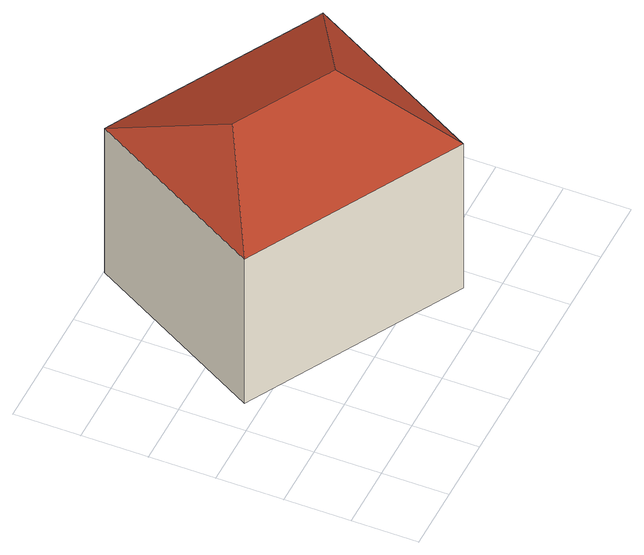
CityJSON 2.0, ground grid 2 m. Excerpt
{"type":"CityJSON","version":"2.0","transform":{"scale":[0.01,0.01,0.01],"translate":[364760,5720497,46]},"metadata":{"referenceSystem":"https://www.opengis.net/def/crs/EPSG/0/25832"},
"CityObjects":{
"building1":{"type":"Building","attributes":{"name":"Pumpwerk","Geometrietyp2DReferenz":"3000","Gemeindeschluessel":"05513000","function":"31001_2512","roofType":"3200","measuredHeight":6.94},"address":[{"country":"Germany","locality":"Gelsenkirchen","thoroughfareNumber":"1","thoroughfareName":"Polsumer Straße"}],"geometry":[{"type":"Solid","lod":"2","boundaries":[[[[0,1,2,3]],[[4,5,1,0]],[[6,7,5,4]],[[8,9,7,6]],[[10,11,9,8]],[[3,2,11,10]],[[12,8,6,4,0,13]],[[0,3,13]],[[13,3,10,12]],[[10,8,12]],[[1,5,7,9,11,2]]]],"semantics":{"surfaces":[{"type":"WallSurface"},{"type":"RoofSurface"},{"type":"GroundSurface"}],"values":[[0,0,0,0,0,0,1,1,1,1,2]]}}]}
},
"vertices":[
[400,999,572],[400,999,27],[95,448,27],[95,448,572],[452,971,572],[452,971,27],[993,671,572],[993,671,27],[1046,642,572],[1046,642,27],[741,91,572],[741,91,27],[722,461,721],[419,629,721]
]}
